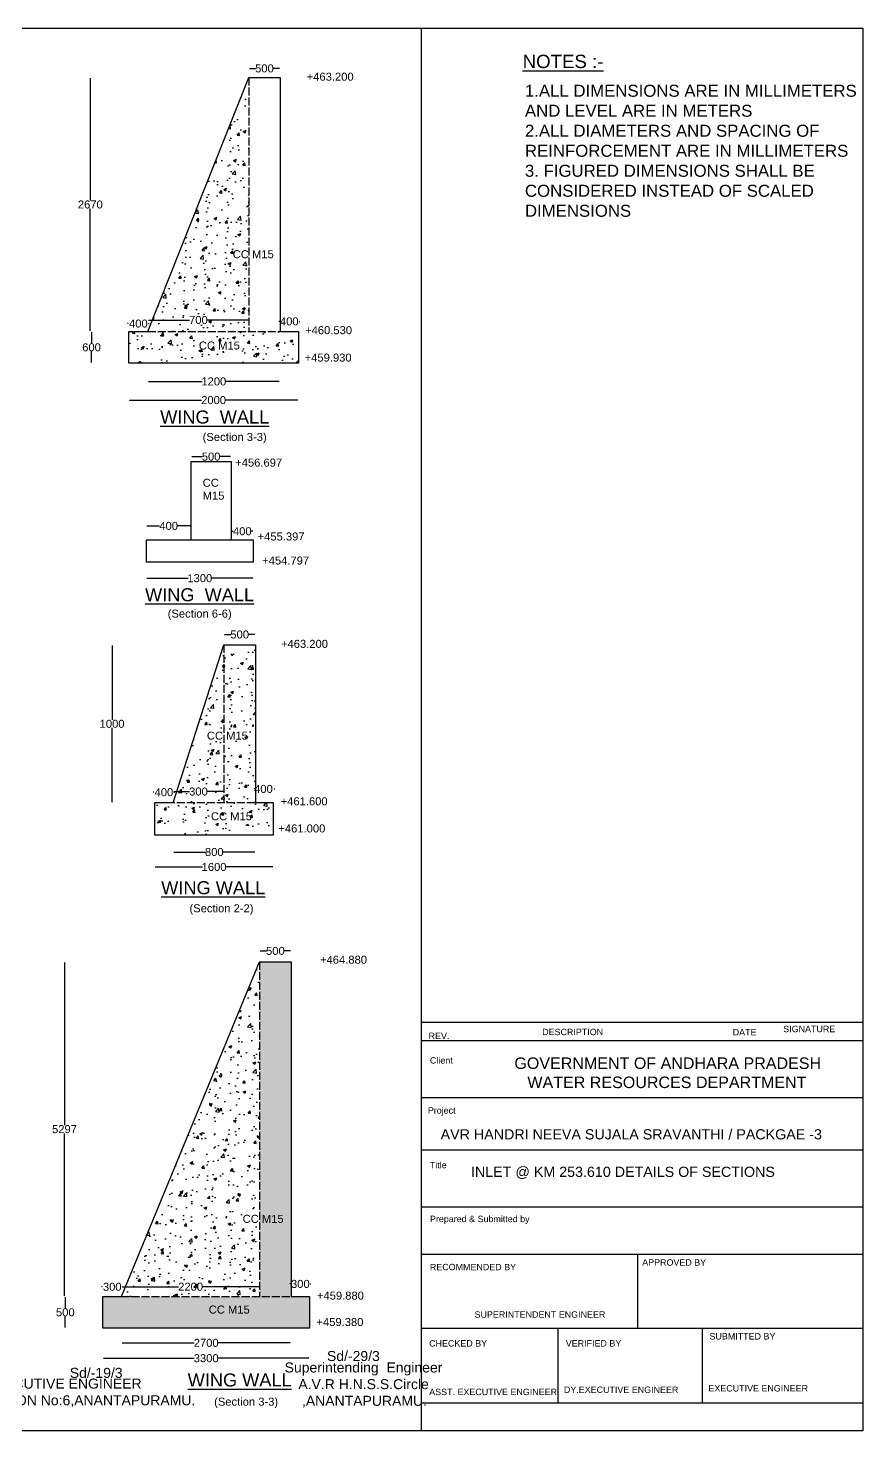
# Model space of a CAD drawing. Header units: inches. Extents: x 4607 to 7263, y 34 to 2138.
# Drawn here: x 6012 to 7263, y 34 to 2138 of the extents above; entities that cross this region are included whole.
import ezdxf

# ---------------------------------------------------------------- set-up
doc = ezdxf.new("R2010")
doc.units = ezdxf.units.IN
doc.header["$MEASUREMENT"] = 0
doc.linetypes.add('ACAD_ISO02W100', pattern=[15, 12, -3])
doc.layers.add('DIMENSIONS', color=7, linetype='Continuous')
doc.layers.add('TEXT', color=1, linetype='Continuous')
doc.styles.get("Standard").update_dxf_attribs({"font": 'arial.ttf', "height": 12})
doc.dimstyles.get("Standard").update_dxf_attribs({"dimtxt": 12, "dimasz": 1, "dimexe": 0.18, "dimexo": 0.0625, "dimgap": 0.09, "dimtad": 0, "dimtih": 1, "dimtoh": 1, "dimdec": 4, "dimzin": 0, "dimdsep": 46, "dimtxsty": 'Standard', "dimcen": 0.09, "dimse1": 1, "dimse2": 1, "dimadec": 0, "dimazin": 0, "dimtfac": 1, "dimtdec": 4, "dimtofl": 0, "dimtmove": 0, "dimatfit": 3, "dimfxl": 1, "dimtolj": 1, "dimtzin": 0, "dimarcsym": 0})
pattern_1 = [(50, (0, 0), (43.03561, -3.76513), [4.5, -49.5]), (355, (0, 0), (-8.32508, 45.13153), [3.6, -39.6]), (100.4514, (3.586, -0.314), (34.71056, 41.36637), [3.8244, -42.06853]), (46.1842, (0, 12), (64.03446, -9.93114), [6.75, -74.25]), (96.6356, (5.336, 11.17), (56.07976, 58.4471), [5.7366, -63.1028]), (351.1842, (0, 12), (56.0797, 58.4471), [5.4, -59.4]), (21, (6, 9), (35.81442, -24.15713), [4.5, -49.5]), (326, (6, 9), (14.59892, 43.509), [3.6, -39.6]), (71.4514, (8.985, 6.987), (50.41336, 19.35183), [3.8244, -42.06853]), (37.5, (0, 0), (0.72959, 19.97363), [0, -39.12, 0, -40.2, 0, -39.75]), (7.5, (0, 0), (15.78417, 23.6647), [0, -22.92, 0, -38.22, 0, -15.15]), (327.5, (-13.38, 0), (32.029346, -1.353292), [0, -15, 0, -46.8, 0, -62.1]), (317.5, (-19.38, 0), (34.99117, 6.0063), [0, -19.5, 0, -31.08, 0, -44.1])]

# ---------------------------------------------------------------- blocks, each defined once
blk = doc.blocks.new('*D14')
at = {"layer": 'Defpoints', "color": 0, "transparency": 16777216}
for p in [(6342.6, 2064.1), (6389.3, 2077.7), (6389.3, 2064.1)]:
    blk.add_point(p, dxfattribs=at)
at = {"layer": 'DIMENSIONS', "color": 0, "lineweight": -2, "transparency": 16777216}
for p, q in [((6343.6, 2077.7), (6352.6, 2077.7)), ((6388.3, 2077.7), (6379.3, 2077.7))]:
    blk.add_line(p, q, dxfattribs=at)
at = {"layer": 'DIMENSIONS', "color": 0, "transparency": 16777216}
for points in [[(6343.6, 2077.9), (6343.6, 2077.6), (6342.6, 2077.7)], [(6388.3, 2077.9), (6388.3, 2077.6), (6389.3, 2077.7)]]:
    blk.add_solid(points, dxfattribs=at)
at = {"layer": 'DIMENSIONS', "color": 0, "transparency": 16777216, "insert": (6365.9, 2077.7), "char_height": 12, "attachment_point": 5}
blk.add_mtext('\\A1;500', dxfattribs=at)
blk = doc.blocks.new('*D15')
at = {"layer": 'Defpoints', "color": 0, "transparency": 16777216}
for p in [(6191.2, 1695), (6162.7, 1683), (6191.2, 1683)]:
    blk.add_point(p, dxfattribs=at)
at = {"layer": 'DIMENSIONS', "color": 0, "lineweight": -2, "transparency": 16777216}
for p, q in [((6161.7, 1695), (6160.7, 1695)), ((6192.2, 1695), (6193.2, 1695))]:
    blk.add_line(p, q, dxfattribs=at)
at = {"layer": 'DIMENSIONS', "color": 0, "transparency": 16777216}
for points in [[(6161.7, 1695.1), (6161.7, 1694.8), (6162.7, 1695)], [(6192.2, 1695.1), (6192.2, 1694.8), (6191.2, 1695)]]:
    blk.add_solid(points, dxfattribs=at)
at = {"layer": 'DIMENSIONS', "color": 0, "transparency": 16777216, "insert": (6176.9, 1695), "char_height": 12, "attachment_point": 5}
blk.add_mtext('\\A1;400', dxfattribs=at)
blk = doc.blocks.new('*D16')
at = {"layer": 'Defpoints', "color": 0, "transparency": 16777216}
for p in [(6342.6, 1700.4), (6191.2, 1683), (6342.6, 1683)]:
    blk.add_point(p, dxfattribs=at)
at = {"layer": 'DIMENSIONS', "color": 0, "lineweight": -2, "transparency": 16777216}
for p, q in [((6192.2, 1700.4), (6253.6, 1700.4)), ((6341.6, 1700.4), (6280.1, 1700.4))]:
    blk.add_line(p, q, dxfattribs=at)
at = {"layer": 'DIMENSIONS', "color": 0, "transparency": 16777216}
for points in [[(6192.2, 1700.6), (6192.2, 1700.2), (6191.2, 1700.4)], [(6341.6, 1700.6), (6341.6, 1700.2), (6342.6, 1700.4)]]:
    blk.add_solid(points, dxfattribs=at)
at = {"layer": 'DIMENSIONS', "color": 0, "transparency": 16777216, "insert": (6266.9, 1700.4), "char_height": 12, "attachment_point": 5}
blk.add_mtext('\\A1;700', dxfattribs=at)
blk = doc.blocks.new('*D17')
at = {"layer": 'Defpoints', "color": 0, "transparency": 16777216}
for p in [(6416.8, 1698.3), (6389.3, 1683), (6416.8, 1683)]:
    blk.add_point(p, dxfattribs=at)
at = {"layer": 'DIMENSIONS', "color": 0, "lineweight": -2, "transparency": 16777216}
for p, q in [((6388.3, 1698.3), (6387.3, 1698.3)), ((6417.8, 1698.3), (6418.8, 1698.3))]:
    blk.add_line(p, q, dxfattribs=at)
at = {"layer": 'DIMENSIONS', "color": 0, "transparency": 16777216}
for points in [[(6388.3, 1698.5), (6388.3, 1698.1), (6389.3, 1698.3)], [(6417.8, 1698.5), (6417.8, 1698.1), (6416.8, 1698.3)]]:
    blk.add_solid(points, dxfattribs=at)
at = {"layer": 'DIMENSIONS', "color": 0, "transparency": 16777216, "insert": (6403.1, 1698.3), "char_height": 12, "attachment_point": 5}
blk.add_mtext('\\A1;400', dxfattribs=at)
blk = doc.blocks.new('*D18')
at = {"layer": 'Defpoints', "color": 0, "transparency": 16777216}
for p in [(6191.2, 1683), (6388.8, 1683), (6388.8, 1608.2)]:
    blk.add_point(p, dxfattribs=at)
at = {"layer": 'DIMENSIONS', "color": 0, "lineweight": -2, "transparency": 16777216}
for p, q in [((6192.2, 1608.2), (6272.6, 1608.2)), ((6387.8, 1608.2), (6307.4, 1608.2))]:
    blk.add_line(p, q, dxfattribs=at)
at = {"layer": 'DIMENSIONS', "color": 0, "transparency": 16777216}
for points in [[(6192.2, 1608.4), (6192.2, 1608.1), (6191.2, 1608.2)], [(6387.8, 1608.4), (6387.8, 1608.1), (6388.8, 1608.2)]]:
    blk.add_solid(points, dxfattribs=at)
at = {"layer": 'DIMENSIONS', "color": 0, "transparency": 16777216, "insert": (6290, 1608.2), "char_height": 12, "attachment_point": 5}
blk.add_mtext('\\A1;1200', dxfattribs=at)
blk = doc.blocks.new('*D19')
at = {"layer": 'Defpoints', "color": 0, "transparency": 16777216}
for p in [(6162.7, 1635.8), (6416.8, 1635.8), (6416.8, 1580.2)]:
    blk.add_point(p, dxfattribs=at)
at = {"layer": 'DIMENSIONS', "color": 0, "lineweight": -2, "transparency": 16777216}
for p, q in [((6163.7, 1580.2), (6271.7, 1580.2)), ((6415.8, 1580.2), (6307.8, 1580.2))]:
    blk.add_line(p, q, dxfattribs=at)
at = {"layer": 'DIMENSIONS', "color": 0, "transparency": 16777216}
for points in [[(6163.7, 1580.4), (6163.7, 1580.1), (6162.7, 1580.2)], [(6415.8, 1580.4), (6415.8, 1580.1), (6416.8, 1580.2)]]:
    blk.add_solid(points, dxfattribs=at)
at = {"layer": 'DIMENSIONS', "color": 0, "transparency": 16777216, "insert": (6289.7, 1580.2), "char_height": 12, "attachment_point": 5}
blk.add_mtext('\\A1;2000', dxfattribs=at)
blk = doc.blocks.new('*D28')
at = {"layer": 'Defpoints', "color": 0, "transparency": 16777216}
for p in [(6342.6, 2064.1), (6104.9, 1683), (6191.2, 1683)]:
    blk.add_point(p, dxfattribs=at)
at = {"layer": 'DIMENSIONS', "color": 0, "lineweight": -2, "transparency": 16777216}
for p, q in [((6104.9, 2063.1), (6104.9, 1879.8)), ((6104.9, 1684), (6104.9, 1867.4))]:
    blk.add_line(p, q, dxfattribs=at)
at = {"layer": 'DIMENSIONS', "color": 0, "transparency": 16777216}
for points in [[(6104.7, 2063.1), (6105.1, 2063.1), (6104.9, 2064.1)], [(6104.7, 1684), (6105.1, 1684), (6104.9, 1683)]]:
    blk.add_solid(points, dxfattribs=at)
at = {"layer": 'DIMENSIONS', "color": 0, "transparency": 16777216, "insert": (6104.9, 1873.6), "char_height": 12, "attachment_point": 5}
blk.add_mtext('\\A1;2670', dxfattribs=at)
blk = doc.blocks.new('*D29')
at = {"layer": 'Defpoints', "color": 0, "transparency": 16777216}
for p in [(6162.7, 1683), (6106.7, 1635.8), (6162.7, 1635.8)]:
    blk.add_point(p, dxfattribs=at)
at = {"layer": 'DIMENSIONS', "color": 0, "lineweight": -2, "transparency": 16777216}
for p, q in [((6106.7, 1682), (6106.7, 1665.6)), ((6106.7, 1636.8), (6106.7, 1653.1))]:
    blk.add_line(p, q, dxfattribs=at)
at = {"layer": 'DIMENSIONS', "color": 0, "transparency": 16777216}
for points in [[(6106.5, 1682), (6106.8, 1682), (6106.7, 1683)], [(6106.5, 1636.8), (6106.8, 1636.8), (6106.7, 1635.8)]]:
    blk.add_solid(points, dxfattribs=at)
at = {"layer": 'DIMENSIONS', "color": 0, "transparency": 16777216, "insert": (6106.7, 1659.4), "char_height": 12, "attachment_point": 5}
blk.add_mtext('\\A1;600', dxfattribs=at)
blk = doc.blocks.new('*D30')
at = {"layer": 'Defpoints', "color": 0, "transparency": 16777216}
for p in [(6315.9, 1495.5), (6256, 1488.3), (6315.9, 1488.3)]:
    blk.add_point(p, dxfattribs=at)
at = {"layer": 'DIMENSIONS', "color": 0, "lineweight": -2, "transparency": 16777216}
for p, q in [((6257, 1495.5), (6272.6, 1495.5)), ((6314.9, 1495.5), (6299.3, 1495.5))]:
    blk.add_line(p, q, dxfattribs=at)
at = {"layer": 'DIMENSIONS', "color": 0, "transparency": 16777216}
for points in [[(6257, 1495.6), (6257, 1495.3), (6256, 1495.5)], [(6314.9, 1495.6), (6314.9, 1495.3), (6315.9, 1495.5)]]:
    blk.add_solid(points, dxfattribs=at)
at = {"layer": 'DIMENSIONS', "color": 0, "transparency": 16777216, "insert": (6286, 1495.5), "char_height": 12, "attachment_point": 5}
blk.add_mtext('\\A1;500', dxfattribs=at)
blk = doc.blocks.new('*D31')
at = {"layer": 'Defpoints', "color": 0, "transparency": 16777216}
for p in [(6256, 1391.5), (6188.5, 1370.4), (6256, 1370.4)]:
    blk.add_point(p, dxfattribs=at)
at = {"layer": 'DIMENSIONS', "color": 0, "lineweight": -2, "transparency": 16777216}
for p, q in [((6189.5, 1391.5), (6208.7, 1391.5)), ((6255, 1391.5), (6235.8, 1391.5))]:
    blk.add_line(p, q, dxfattribs=at)
at = {"layer": 'DIMENSIONS', "color": 0, "transparency": 16777216}
for points in [[(6189.5, 1391.7), (6189.5, 1391.3), (6188.5, 1391.5)], [(6255, 1391.7), (6255, 1391.3), (6256, 1391.5)]]:
    blk.add_solid(points, dxfattribs=at)
at = {"layer": 'DIMENSIONS', "color": 0, "transparency": 16777216, "insert": (6222.3, 1391.5), "char_height": 12, "attachment_point": 5}
blk.add_mtext('\\A1;400', dxfattribs=at)
blk = doc.blocks.new('*D32')
at = {"layer": 'Defpoints', "color": 0, "transparency": 16777216}
for p in [(6315.9, 1370.4), (6349.5, 1383.5), (6349.5, 1370.4)]:
    blk.add_point(p, dxfattribs=at)
at = {"layer": 'DIMENSIONS', "color": 0, "lineweight": -2, "transparency": 16777216}
for p, q in [((6316.9, 1383.5), (6319.1, 1383.5)), ((6348.5, 1383.5), (6346.2, 1383.5))]:
    blk.add_line(p, q, dxfattribs=at)
at = {"layer": 'DIMENSIONS', "color": 0, "transparency": 16777216}
for points in [[(6316.9, 1383.6), (6316.9, 1383.3), (6315.9, 1383.5)], [(6348.5, 1383.6), (6348.5, 1383.3), (6349.5, 1383.5)]]:
    blk.add_solid(points, dxfattribs=at)
at = {"layer": 'DIMENSIONS', "color": 0, "transparency": 16777216, "insert": (6332.7, 1383.5), "char_height": 12, "attachment_point": 5}
blk.add_mtext('\\A1;400', dxfattribs=at)
blk = doc.blocks.new('*D33')
at = {"layer": 'Defpoints', "color": 0, "transparency": 16777216}
for p in [(6188.5, 1337.5), (6349.5, 1337.5), (6349.5, 1313.1)]:
    blk.add_point(p, dxfattribs=at)
at = {"layer": 'DIMENSIONS', "color": 0, "lineweight": -2, "transparency": 16777216}
for p, q in [((6189.5, 1313.1), (6251.6, 1313.1)), ((6348.5, 1313.1), (6286.4, 1313.1))]:
    blk.add_line(p, q, dxfattribs=at)
at = {"layer": 'DIMENSIONS', "color": 0, "transparency": 16777216}
for points in [[(6189.5, 1313.3), (6189.5, 1313), (6188.5, 1313.1)], [(6348.5, 1313.3), (6348.5, 1313), (6349.5, 1313.1)]]:
    blk.add_solid(points, dxfattribs=at)
at = {"layer": 'DIMENSIONS', "color": 0, "transparency": 16777216, "insert": (6269, 1313.1), "char_height": 12, "attachment_point": 5}
blk.add_mtext('\\A1;1300', dxfattribs=at)
blk = doc.blocks.new('*D46')
at = {"layer": 'Defpoints', "color": 0, "transparency": 16777216}
for p in [(6352.4, 1228.7), (6305.1, 1213.3), (6352.4, 1213.3)]:
    blk.add_point(p, dxfattribs=at)
at = {"layer": 'DIMENSIONS', "color": 0, "lineweight": -2, "transparency": 16777216}
for p, q in [((6306.1, 1228.7), (6315.4, 1228.7)), ((6351.4, 1228.7), (6342.1, 1228.7))]:
    blk.add_line(p, q, dxfattribs=at)
at = {"layer": 'DIMENSIONS', "color": 0, "transparency": 16777216}
for points in [[(6306.1, 1228.9), (6306.1, 1228.5), (6305.1, 1228.7)], [(6351.4, 1228.9), (6351.4, 1228.5), (6352.4, 1228.7)]]:
    blk.add_solid(points, dxfattribs=at)
at = {"layer": 'DIMENSIONS', "color": 0, "transparency": 16777216, "insert": (6328.8, 1228.7), "char_height": 12, "attachment_point": 5}
blk.add_mtext('\\A1;500', dxfattribs=at)
blk = doc.blocks.new('*D47')
at = {"layer": 'Defpoints', "color": 0, "transparency": 16777216}
for p in [(6305.1, 1213.3), (6137.5, 976), (6229, 976)]:
    blk.add_point(p, dxfattribs=at)
at = {"layer": 'DIMENSIONS', "color": 0, "lineweight": -2, "transparency": 16777216}
for p, q in [((6137.5, 1212.3), (6137.5, 1100.9)), ((6137.5, 977), (6137.5, 1088.5))]:
    blk.add_line(p, q, dxfattribs=at)
at = {"layer": 'DIMENSIONS', "color": 0, "transparency": 16777216}
for points in [[(6137.3, 1212.3), (6137.7, 1212.3), (6137.5, 1213.3)], [(6137.3, 977), (6137.7, 977), (6137.5, 976)]]:
    blk.add_solid(points, dxfattribs=at)
at = {"layer": 'DIMENSIONS', "color": 0, "transparency": 16777216, "insert": (6137.5, 1094.7), "char_height": 12, "attachment_point": 5}
blk.add_mtext('\\A1;1000', dxfattribs=at)
blk = doc.blocks.new('*D48')
at = {"layer": 'Defpoints', "color": 0, "transparency": 16777216}
for p in [(6229, 992.1), (6201.3, 976), (6229, 976)]:
    blk.add_point(p, dxfattribs=at)
at = {"layer": 'DIMENSIONS', "color": 0, "lineweight": -2, "transparency": 16777216}
for p, q in [((6200.3, 992.1), (6199.3, 992.1)), ((6230, 992.1), (6231, 992.1))]:
    blk.add_line(p, q, dxfattribs=at)
at = {"layer": 'DIMENSIONS', "color": 0, "transparency": 16777216}
for points in [[(6200.3, 992.2), (6200.3, 991.9), (6201.3, 992.1)], [(6230, 992.2), (6230, 991.9), (6229, 992.1)]]:
    blk.add_solid(points, dxfattribs=at)
at = {"layer": 'DIMENSIONS', "color": 0, "transparency": 16777216, "insert": (6215.2, 992.1), "char_height": 12, "attachment_point": 5}
blk.add_mtext('\\A1;400', dxfattribs=at)
blk = doc.blocks.new('*D49')
at = {"layer": 'Defpoints', "color": 0, "transparency": 16777216}
for p in [(6305.1, 993.1), (6229, 976.1), (6305.1, 976.1)]:
    blk.add_point(p, dxfattribs=at)
at = {"layer": 'DIMENSIONS', "color": 0, "lineweight": -2, "transparency": 16777216}
for p, q in [((6230, 993.1), (6253.7, 993.1)), ((6304.1, 993.1), (6280.4, 993.1))]:
    blk.add_line(p, q, dxfattribs=at)
at = {"layer": 'DIMENSIONS', "color": 0, "transparency": 16777216}
for points in [[(6230, 993.3), (6230, 993), (6229, 993.1)], [(6304.1, 993.3), (6304.1, 993), (6305.1, 993.1)]]:
    blk.add_solid(points, dxfattribs=at)
at = {"layer": 'DIMENSIONS', "color": 0, "transparency": 16777216, "insert": (6267, 993.1), "char_height": 12, "attachment_point": 5}
blk.add_mtext('\\A1;300', dxfattribs=at)
blk = doc.blocks.new('*D50')
at = {"layer": 'Defpoints', "color": 0, "transparency": 16777216}
for p in [(6379.5, 997), (6352.4, 976), (6379.5, 976)]:
    blk.add_point(p, dxfattribs=at)
at = {"layer": 'DIMENSIONS', "color": 0, "lineweight": -2, "transparency": 16777216}
for p, q in [((6351.4, 997), (6350.4, 997)), ((6380.5, 997), (6381.5, 997))]:
    blk.add_line(p, q, dxfattribs=at)
at = {"layer": 'DIMENSIONS', "color": 0, "transparency": 16777216}
for points in [[(6351.4, 997.2), (6351.4, 996.9), (6352.4, 997)], [(6380.5, 997.2), (6380.5, 996.9), (6379.5, 997)]]:
    blk.add_solid(points, dxfattribs=at)
at = {"layer": 'DIMENSIONS', "color": 0, "transparency": 16777216, "insert": (6364.4, 997), "char_height": 12, "attachment_point": 5}
blk.add_mtext('\\A1;400', dxfattribs=at)
blk = doc.blocks.new('*D51')
at = {"layer": 'Defpoints', "color": 0, "transparency": 16777216}
for p in [(6229, 976.1), (6352.4, 976), (6352.4, 902.4)]:
    blk.add_point(p, dxfattribs=at)
at = {"layer": 'DIMENSIONS', "color": 0, "lineweight": -2, "transparency": 16777216}
for p, q in [((6230, 902.4), (6277.4, 902.4)), ((6351.4, 902.4), (6304, 902.4))]:
    blk.add_line(p, q, dxfattribs=at)
at = {"layer": 'DIMENSIONS', "color": 0, "transparency": 16777216}
for points in [[(6230, 902.6), (6230, 902.2), (6229, 902.4)], [(6351.4, 902.6), (6351.4, 902.2), (6352.4, 902.4)]]:
    blk.add_solid(points, dxfattribs=at)
at = {"layer": 'DIMENSIONS', "color": 0, "transparency": 16777216, "insert": (6290.7, 902.4), "char_height": 12, "attachment_point": 5}
blk.add_mtext('\\A1;800', dxfattribs=at)
blk = doc.blocks.new('*D52')
at = {"layer": 'Defpoints', "color": 0, "transparency": 16777216}
for p in [(6201.3, 928.5), (6379.5, 928.5), (6379.5, 880)]:
    blk.add_point(p, dxfattribs=at)
at = {"layer": 'DIMENSIONS', "color": 0, "lineweight": -2, "transparency": 16777216}
for p, q in [((6202.3, 880), (6273, 880)), ((6378.5, 880), (6307.9, 880))]:
    blk.add_line(p, q, dxfattribs=at)
at = {"layer": 'DIMENSIONS', "color": 0, "transparency": 16777216}
for points in [[(6202.3, 880.2), (6202.3, 879.9), (6201.3, 880)], [(6378.5, 880.2), (6378.5, 879.9), (6379.5, 880)]]:
    blk.add_solid(points, dxfattribs=at)
at = {"layer": 'DIMENSIONS', "color": 0, "transparency": 16777216, "insert": (6290.4, 880), "char_height": 12, "attachment_point": 5}
blk.add_mtext('\\A1;1600', dxfattribs=at)
blk = doc.blocks.new('*D62')
at = {"layer": 'Defpoints', "color": 0, "transparency": 16777216}
for p in [(6358.6, 737.7), (6406, 754.1), (6406, 737.7)]:
    blk.add_point(p, dxfattribs=at)
at = {"layer": 'DIMENSIONS', "color": 0, "lineweight": -2, "transparency": 16777216}
for p, q in [((6359.6, 754.1), (6369, 754.1)), ((6405, 754.1), (6395.6, 754.1))]:
    blk.add_line(p, q, dxfattribs=at)
at = {"layer": 'DIMENSIONS', "color": 0, "transparency": 16777216}
for points in [[(6359.6, 754.3), (6359.6, 753.9), (6358.6, 754.1)], [(6405, 754.3), (6405, 753.9), (6406, 754.1)]]:
    blk.add_solid(points, dxfattribs=at)
at = {"layer": 'DIMENSIONS', "color": 0, "transparency": 16777216, "insert": (6382.3, 754.1), "char_height": 12, "attachment_point": 5}
blk.add_mtext('\\A1;500', dxfattribs=at)
blk = doc.blocks.new('*D63')
at = {"layer": 'Defpoints', "color": 0, "transparency": 16777216}
for p in [(6358.6, 737.7), (6066.2, 235.8), (6151.8, 235.8)]:
    blk.add_point(p, dxfattribs=at)
at = {"layer": 'DIMENSIONS', "color": 0, "lineweight": -2, "transparency": 16777216}
for p, q in [((6066.2, 736.7), (6066.2, 492.9)), ((6066.2, 236.8), (6066.2, 480.5))]:
    blk.add_line(p, q, dxfattribs=at)
at = {"layer": 'DIMENSIONS', "color": 0, "transparency": 16777216}
for points in [[(6066.1, 736.7), (6066.4, 736.7), (6066.2, 737.7)], [(6066.1, 236.8), (6066.4, 236.8), (6066.2, 235.8)]]:
    blk.add_solid(points, dxfattribs=at)
at = {"layer": 'DIMENSIONS', "color": 0, "transparency": 16777216, "insert": (6066.2, 486.7), "char_height": 12, "attachment_point": 5}
blk.add_mtext('\\A1;5297', dxfattribs=at)
blk = doc.blocks.new('*D64')
at = {"layer": 'Defpoints', "color": 0, "transparency": 16777216}
for p in [(6123.8, 235.8), (6151.7, 250.3), (6151.7, 235.8)]:
    blk.add_point(p, dxfattribs=at)
at = {"layer": 'DIMENSIONS', "color": 0, "lineweight": -2, "transparency": 16777216}
for p, q in [((6122.8, 250.3), (6121.8, 250.3)), ((6152.7, 250.3), (6153.7, 250.3))]:
    blk.add_line(p, q, dxfattribs=at)
at = {"layer": 'DIMENSIONS', "color": 0, "transparency": 16777216}
for points in [[(6122.8, 250.5), (6122.8, 250.2), (6123.8, 250.3)], [(6152.7, 250.5), (6152.7, 250.2), (6151.7, 250.3)]]:
    blk.add_solid(points, dxfattribs=at)
at = {"layer": 'DIMENSIONS', "color": 0, "transparency": 16777216, "insert": (6137.7, 250.3), "char_height": 12, "attachment_point": 5}
blk.add_mtext('\\A1;300', dxfattribs=at)
blk = doc.blocks.new('*D65')
at = {"layer": 'Defpoints', "color": 0, "transparency": 16777216}
for p in [(6123.8, 235.8), (6067.4, 188.2), (6123.8, 188.2)]:
    blk.add_point(p, dxfattribs=at)
at = {"layer": 'DIMENSIONS', "color": 0, "lineweight": -2, "transparency": 16777216}
for p, q in [((6067.4, 234.8), (6067.4, 218.2)), ((6067.4, 189.2), (6067.4, 205.7))]:
    blk.add_line(p, q, dxfattribs=at)
at = {"layer": 'DIMENSIONS', "color": 0, "transparency": 16777216}
for points in [[(6067.2, 234.8), (6067.6, 234.8), (6067.4, 235.8)], [(6067.2, 189.2), (6067.6, 189.2), (6067.4, 188.2)]]:
    blk.add_solid(points, dxfattribs=at)
at = {"layer": 'DIMENSIONS', "color": 0, "transparency": 16777216, "insert": (6067.4, 212), "char_height": 12, "attachment_point": 5}
blk.add_mtext('\\A1;500', dxfattribs=at)
blk = doc.blocks.new('*D66')
at = {"layer": 'Defpoints', "color": 0, "transparency": 16777216}
for p in [(6151.7, 235.8), (6358.6, 250.4), (6358.6, 235.8)]:
    blk.add_point(p, dxfattribs=at)
at = {"layer": 'DIMENSIONS', "color": 0, "lineweight": -2, "transparency": 16777216}
for p, q in [((6152.7, 250.4), (6237.1, 250.4)), ((6357.6, 250.4), (6273.2, 250.4))]:
    blk.add_line(p, q, dxfattribs=at)
at = {"layer": 'DIMENSIONS', "color": 0, "transparency": 16777216}
for points in [[(6152.7, 250.6), (6152.7, 250.3), (6151.7, 250.4)], [(6357.6, 250.6), (6357.6, 250.3), (6358.6, 250.4)]]:
    blk.add_solid(points, dxfattribs=at)
at = {"layer": 'DIMENSIONS', "color": 0, "transparency": 16777216, "insert": (6255.2, 250.4), "char_height": 12, "attachment_point": 5}
blk.add_mtext('\\A1;2200', dxfattribs=at)
blk = doc.blocks.new('*D67')
at = {"layer": 'Defpoints', "color": 0, "transparency": 16777216}
for p in [(6433.4, 254.6), (6406, 235.8), (6433.4, 235.8)]:
    blk.add_point(p, dxfattribs=at)
at = {"layer": 'DIMENSIONS', "color": 0, "lineweight": -2, "transparency": 16777216}
for p, q in [((6405, 254.6), (6404, 254.6)), ((6434.4, 254.6), (6435.4, 254.6))]:
    blk.add_line(p, q, dxfattribs=at)
at = {"layer": 'DIMENSIONS', "color": 0, "transparency": 16777216}
for points in [[(6405, 254.7), (6405, 254.4), (6406, 254.6)], [(6434.4, 254.7), (6434.4, 254.4), (6433.4, 254.6)]]:
    blk.add_solid(points, dxfattribs=at)
at = {"layer": 'DIMENSIONS', "color": 0, "transparency": 16777216, "insert": (6419.7, 254.6), "char_height": 12, "attachment_point": 5}
blk.add_mtext('\\A1;300', dxfattribs=at)
blk = doc.blocks.new('*D68')
at = {"layer": 'Defpoints', "color": 0, "transparency": 16777216}
for p in [(6151.8, 235.8), (6405.5, 235.8), (6405.5, 166.2)]:
    blk.add_point(p, dxfattribs=at)
at = {"layer": 'DIMENSIONS', "color": 0, "lineweight": -2, "transparency": 16777216}
for p, q in [((6152.8, 166.2), (6260.5, 166.2)), ((6404.5, 166.2), (6296.7, 166.2))]:
    blk.add_line(p, q, dxfattribs=at)
at = {"layer": 'DIMENSIONS', "color": 0, "transparency": 16777216}
for points in [[(6152.8, 166.4), (6152.8, 166), (6151.8, 166.2)], [(6404.5, 166.4), (6404.5, 166), (6405.5, 166.2)]]:
    blk.add_solid(points, dxfattribs=at)
at = {"layer": 'DIMENSIONS', "color": 0, "transparency": 16777216, "insert": (6278.6, 166.2), "char_height": 12, "attachment_point": 5}
blk.add_mtext('\\A1;2700', dxfattribs=at)
blk = doc.blocks.new('*D69')
at = {"layer": 'Defpoints', "color": 0, "transparency": 16777216}
for p in [(6123.8, 188.2), (6433.4, 188.2), (6433.4, 143.2)]:
    blk.add_point(p, dxfattribs=at)
at = {"layer": 'DIMENSIONS', "color": 0, "lineweight": -2, "transparency": 16777216}
for p, q in [((6124.8, 143.2), (6260.6, 143.2)), ((6432.4, 143.2), (6296.5, 143.2))]:
    blk.add_line(p, q, dxfattribs=at)
at = {"layer": 'DIMENSIONS', "color": 0, "transparency": 16777216}
for points in [[(6124.8, 143.3), (6124.8, 143), (6123.8, 143.2)], [(6432.4, 143.3), (6432.4, 143), (6433.4, 143.2)]]:
    blk.add_solid(points, dxfattribs=at)
at = {"layer": 'DIMENSIONS', "color": 0, "transparency": 16777216, "insert": (6278.6, 143.2), "char_height": 12, "attachment_point": 5}
blk.add_mtext('\\A1;3300', dxfattribs=at)

msp = doc.modelspace()

# ---------------------------------------------------------------- hatches: boundary and pattern name
at = {"layer": 'DIMENSIONS'}
h = msp.add_hatch(dxfattribs=at)
h.set_pattern_fill('AR-CONC', color=256, scale=6, style=0)
h.set_pattern_definition(pattern_1)
h.paths.add_polyline_path([(6191.16513, 1682.96107), (6342.56587, 1682.96107), (6342.56587, 2064.12404)])
h.paths.add_polyline_path([(6416.80543, 1635.76634), (6416.80543, 1682.96107), (6388.81407, 1682.96107), (6191.16513, 1682.96107), (6162.68099, 1682.96107), (6162.68099, 1635.76634)])
h.paths.add_polyline_path([(6250.6786, 1709.51116), (6283.0524, 1709.51116), (6283.0524, 1691.25741), (6250.6786, 1691.25741)], flags=24)
h.paths.add_polyline_path([(6315.28095, 1789.74204), (6382.96717, 1789.74204), (6382.96717, 1808.35595), (6315.28095, 1808.35595)], flags=9)
h.paths.add_polyline_path([(6264.51446, 1652.81506), (6332.20068, 1652.81506), (6332.20068, 1671.42898), (6264.51446, 1671.42898)], flags=24)
h = msp.add_hatch(dxfattribs=at)
h.set_pattern_fill('AR-CONC', color=256, scale=6, style=0)
h.set_pattern_definition(pattern_1)
h.paths.add_polyline_path([(5859.32313, 980.24572), (5830.5237, 980.24572), (5755.62729, 980.24572), (5726.70553, 980.24572), (5726.70553, 932.65335), (5859.32313, 932.65335)])
h.paths.add_polyline_path([(5831.26309, 1114.82742), (5784.12421, 1114.82742), (5784.12421, 980.24572), (5830.5237, 980.24572)])
h.paths.add_polyline_path([(6352.43583, 1213.34519), (6305.07003, 1213.34519), (6305.07003, 975.99941), (6351.64603, 975.99941), (6352.43583, 975.99941)])
h.paths.add_polyline_path([(6305.07003, 1213.34519), (6228.99521, 975.99941), (6305.07003, 975.99941)])
h.paths.add_polyline_path([(6379.51566, 975.99941), (6351.64603, 975.99941), (6228.99521, 975.99941), (6201.34144, 975.99941), (6201.34144, 928.45898), (6379.51566, 928.45898)])
h.paths.add_polyline_path([(5758.38348, 952.10659), (5826.0697, 952.10659), (5826.0697, 970.7205), (5758.38348, 970.7205)], flags=24)
h.paths.add_polyline_path([(5769.32111, 1044.06499), (5837.00734, 1044.06499), (5837.00734, 1062.67891), (5769.32111, 1062.67891)], flags=9)
h.paths.add_polyline_path([(6347.88107, 1006.14602), (6380.83605, 1006.14602), (6380.83605, 987.89227), (6347.88107, 987.89227)], flags=9)
h.paths.add_polyline_path([(6276.48825, 1067.71392), (6344.17447, 1067.71392), (6344.17447, 1086.32783), (6276.48825, 1086.32783)], flags=9)
h.paths.add_polyline_path([(6250.8007, 1002.25033), (6283.26455, 1002.25033), (6283.26455, 983.98839), (6250.8007, 983.98839)], flags=24)
h.paths.add_polyline_path([(6282.60933, 946.7282), (6350.29555, 946.7282), (6350.29555, 965.34211), (6282.60933, 965.34211)], flags=24)
h = msp.add_hatch(dxfattribs=at)
h.set_pattern_fill('AR-CONC', color=256, scale=6, style=0)
h.set_pattern_definition(pattern_1)
h.paths.add_polyline_path([(6405.95091, 737.65455), (6358.61794, 737.65455), (6358.61794, 235.76448), (6405.95091, 235.76448)])
h.paths.add_polyline_path([(6433.35244, 235.76448), (6405.46879, 235.76448), (6151.75568, 235.76448), (6123.77463, 235.76448), (6123.77463, 188.15233), (6433.35244, 188.15233)])
h.paths.add_polyline_path([(5887.11875, 389.58186), (5548.61539, 389.58186), (5548.61539, 332.96533), (5887.11875, 332.96533)])
h.paths.add_polyline_path([(6330.10121, 342.92951), (6397.78743, 342.92951), (6397.78743, 361.54342), (6330.10121, 361.54342)], flags=9)
h.paths.add_polyline_path([(6279.25894, 206.88147), (6346.94517, 206.88147), (6346.94517, 225.49539), (6279.25894, 225.49539)], flags=24)
h.paths.add_polyline_path([(5659.25351, 359.28994), (5726.93973, 359.28994), (5726.93973, 377.90386), (5659.25351, 377.90386)], flags=24)
h = msp.add_hatch(dxfattribs=at)
h.set_pattern_fill('AR-CONC', color=256, scale=6, style=0)
h.set_pattern_definition(pattern_1)
h.paths.add_polyline_path([(6358.61794, 737.65455), (6151.75568, 235.76448), (6358.61794, 235.76448)])
h.paths.add_polyline_path([(5577.2946, 431.85207), (5577.2946, 389.58186), (5661.77253, 389.58186), (5661.77253, 698.67532), (5577.15372, 698.61655), (5577.2946, 495.76494)])
h.paths.add_polyline_path([(6234.15556, 259.55491), (6276.15556, 259.55491), (6276.15556, 241.30115), (6234.15556, 241.30115)], flags=24)
h.paths.add_polyline_path([(6330.10121, 342.92951), (6397.78743, 342.92951), (6397.78743, 361.54342), (6330.10121, 361.54342)], flags=9)
h.paths.add_polyline_path([(5603.29755, 421.76764), (5635.76958, 421.76764), (5635.76958, 403.51389), (5603.29755, 403.51389)], flags=24)
h.paths.add_polyline_path([(5594.01674, 506.52993), (5661.70296, 506.52993), (5661.70296, 525.14384), (5594.01674, 525.14384)], flags=24)

# ---------------------------------------------------------------- linework, layer by layer
at = {"color": 0}
for points in [[(6191.16513, 1682.96107), (6342.56587, 2064.12404), (6389.33157, 2064.12404), (6389.33157, 1682.96107)], [(6162.68099, 1682.96107), (6191.16513, 1682.96107)], [(6388.81407, 1682.96107), (6416.80543, 1682.96107), (6416.80543, 1635.76634), (6162.68099, 1635.76634), (6162.68099, 1682.96107)], [(6256.01734, 1370.36005), (6256.01734, 1488.27811), (6315.88629, 1488.27811), (6315.88629, 1370.36005)], [(6228.99521, 975.99941), (6305.07003, 1213.34519), (6352.43583, 1213.34519), (6352.43583, 975.99941)], [(6228.99521, 975.99941), (6201.34144, 975.99941), (6201.34144, 928.45898), (6379.51566, 928.45898), (6379.51566, 975.99941), (6351.64603, 975.99941)], [(6151.75568, 235.76448), (6358.61794, 737.65455), (6405.95091, 737.65455), (6405.95091, 235.76448)], [(6123.77463, 235.76448), (6151.75568, 235.76448)], [(6405.46879, 235.76448), (6433.35244, 235.76448), (6433.35244, 188.15233), (6123.77463, 188.15233), (6123.77463, 235.76448)]]:
    msp.add_lwpolyline(points, dxfattribs=at)
at = {"color": 0, "linetype": 'ACAD_ISO02W100'}
for points in [[(6342.56587, 2064.12404), (6342.56587, 1682.96107)], [(6191.16513, 1682.96107), (6388.81407, 1682.96107)], [(6305.07003, 1213.34519), (6305.07003, 975.99941)], [(6351.64603, 975.99941), (6228.99521, 975.99941)], [(6358.61794, 737.65455), (6358.61794, 235.76448)], [(6151.75568, 235.76448), (6405.46879, 235.76448)]]:
    msp.add_lwpolyline(points, dxfattribs=at)
at = {"color": 0}
msp.add_lwpolyline([(6188.4989, 1337.53212), (6349.45645, 1337.53212), (6349.45645, 1370.36005), (6188.4989, 1370.36005)], close=True, dxfattribs=at)
at = {"layer": 'DIMENSIONS', "color": 0}
for points in [[(7263.08014, 34.12483), (4606.81599, 34.12483), (4606.81599, 2138.2836), (7263.08014, 2138.2836)], [(6601.53628, 647.0125), (7263.08014, 647.0125), (7263.08014, 34.12483), (6601.53628, 34.12483)]]:
    msp.add_lwpolyline(points, close=True, dxfattribs=at)
at = {"layer": 'DIMENSIONS'}
msp.add_lwpolyline([(6601.53628, 647.0125), (6601.53628, 2138.2836)], dxfattribs=at)
at = {"layer": 'TEXT', "color": 0}
for points in [[(6601.53628, 647.0125), (7263.08014, 647.0125)], [(7263.08014, 619.3217), (6601.53628, 619.3217)], [(7263.08014, 533.95397), (6601.53628, 533.95397)], [(7263.08014, 455.44314), (6601.53628, 455.44314)], [(7263.08014, 369.62611), (6601.53628, 369.62611)], [(7263.08014, 298.88526), (6601.53628, 298.88526)], [(6924.96755, 298.88526), (6924.96755, 187.90721)], [(7263.08014, 187.90721), (6601.53628, 187.90721)], [(6806.04012, 75.66748), (6806.04012, 187.90721)], [(7022.01684, 187.90721), (7022.01684, 75.66748)], [(7263.08014, 75.66748), (6601.53628, 75.66748)]]:
    msp.add_lwpolyline(points, dxfattribs=at)

# ---------------------------------------------------------------- texts
at = {"layer": 'DIMENSIONS', "color": 0}
msp.add_text('%%UNOTES :-', height=20, dxfattribs=at).set_placement((6752.98752, 2078.21693))
at = {"layer": 'DIMENSIONS', "color": 0, "insert": (6756.40132, 2053.25373), "char_height": 18, "width": 514.2016907, "attachment_point": 1}
msp.add_mtext('1.ALL DIMENSIONS ARE IN MILLIMETERS AND LEVEL ARE IN METERS  \\P2.ALL DIAMETERS AND SPACING OF REINFORCEMENT ARE IN MILLIMETERS  3. FIGURED DIMENSIONS SHALL BE CONSIDERED INSTEAD OF SCALED DIMENSIONS ', dxfattribs=at)
at = {"layer": 'TEXT', "color": 0}
for s, height, p in [('+463.200', 12, (6429.25646, 2059.35775)), ('CC M15', 12, (6318.38327, 1793.049)), ('+460.530', 12, (6426.8452, 1679.10893)), ('CC M15', 12, (6267.61678, 1656.12202)), ('+459.930', 12, (6426.16631, 1638.0396)), ('%%UWING  WALL', 19.5, (6209.62176, 1545.16643)), ('(Section 3-3)', 12, (6273.3242, 1518.98446)), ('+456.697', 12, (6322.04968, 1480.5163)), ('CC', 12, (6273.30562, 1450.29569)), ('M15', 12, (6273.30562, 1431.01874)), ('+455.397', 12, (6355.66629, 1369.7074)), ('+454.797', 12, (6362.48639, 1333.64723)), ('%%UWING  WALL', 19.5, (6186.95146, 1278.62555)), ('(Section 6-6)', 12, (6220.89963, 1254.04985)), ('+463.200', 12, (6390.74439, 1208.68599)), ('CC M15', 12, (6279.59057, 1071.02088)), ('+461.600', 12, (6390.19704, 972.49826)), ('CC M15', 12, (6285.71165, 950.03516)), ('+461.000', 12, (6386.80803, 931.81066)), ('%%UWING WALL', 19.5, (6211.17997, 839.19402)), ('(Section 2-2)', 12, (6253.55227, 812.08579)), ('+464.880', 12, (6449.26578, 734.9085)), ('REV.', 9.569083, (6611.98034, 621.77978)), ('DESCRIPTION ', 9.5690829, (6782.26817, 627.74956)), ('DATE ', 9.569083, (7067.82761, 627.32326)), ('SIGNATURE ', 9.569083, (7143.65325, 632.23919)), ('Client ', 9.569083, (6614.00523, 585.12993)), ('Project', 9.569083, (6610.829, 510.07603)), ('Title ', 9.569083, (6613.88725, 428.09115)), ('CC M15', 12, (6333.20353, 346.23647)), ('Prepared & Submitted by ', 9.5690829, (6614.03512, 347.31027)), ('RECOMMENDED BY ', 9.5690829, (6613.86402, 275.18422)), ('APPROVED BY ', 9.5690829, (6932.21771, 282.04155)), ('+459.880', 12, (6444.63565, 231.1033)), ('CC M15', 12, (6282.36126, 210.18843)), ('SUPERINTENDENT ENGINEER ', 9.5690829, (6680.91366, 203.9734)), ('+459.380', 12, (6443.88785, 191.51444)), ('CHECKED BY ', 9.5690829, (6612.80814, 160.71943)), ('VERIFIED BY ', 9.5690829, (6817.65264, 160.71943)), ('SUBMITTED BY ', 9.5690829, (7033.05612, 171.26919)), ('Sd/-29/3', 15, (6459.65373, 139.03456)), ('Sd/-19/3', 15, (6074.07013, 113.73857)), ('%%UWING WALL', 19.5, (6250.82328, 100.79933)), ('(Section 3-3)', 12, (6290.46052, 72.05699)), ('ASST. EXECUTIVE ENGINEER', 9.5690829, (6612.93433, 87.83727)), ('DY.EXECUTIVE ENGINEER', 9.5690829, (6814.81227, 91.1643)), ('EXECUTIVE ENGINEER', 9.5690829, (7031.47554, 93.28397))]:
    msp.add_text(s, height=height, dxfattribs=at).set_placement(p)
at = {"layer": 'TEXT', "color": 0, "attachment_point": 1}
for s, insert, char_height, width in [('\\pi36.584;GOVERNMENT OF ANDHARA PRADESH  \\P\\pi56.094;WATER RESOURCES DEPARTMENT  ', (6703.96547, 594.33513), 17.2243492, 529.8606701), ('AVR HANDRI NEEVA SUJALA SRAVANTHI / PACKGAE -3', (6630.0146, 486.69875), 15.3105326, 622.0894809), ('\\pi84.818;INLET @ KM 253.610 DETAILS OF SECTIONS ', (6590.74362, 430.46699), 15.3105326, 622.0894809), ('\\pi5.9105;Superintending  Engineer  \\P\\pi26.461;A.V.R H.N.S.S.Circle \\P\\pi31.889;,ANANTAPURAMU.', (6390.26133, 136.80355), 15, 247.6667689), ('\\pi97.752;EXECUTIVE ENGINEER  \\P\\pi18.782;HNSS,DIVISION No:6,ANANTAPURAMU.', (5850.00684, 112.63444), 15, 427.6247885)]:
    msp.add_mtext(s, dxfattribs=dict(at, insert=insert, char_height=char_height, width=width))

# ---------------------------------------------------------------- dimensions: what is measured, and where the dimension line sits
at = {"layer": 'DIMENSIONS', "color": 0}
for base, p1, p2, text, picture, middle in [((6389.33157, 2077.73036), (6342.56587, 2064.12404), (6389.33157, 2064.12404), '500', '*D14', (6365.94872, 2077.73036)), ((6342.56587, 1700.38429), (6191.16513, 1682.96107), (6342.56587, 1682.96107), '700', '*D16', (6266.8655, 1700.38429)), ((6416.80543, 1698.28474), (6389.33157, 1682.96107), (6416.80543, 1682.96107), '400', '*D17', (6403.0685, 1698.28474)), ((6191.16513, 1694.97942), (6162.68099, 1682.96107), (6191.16513, 1682.96107), '400', '*D15', (6176.92306, 1694.97942)), ((6388.81407, 1608.21781), (6191.16513, 1683.02357), (6388.81407, 1682.96107), '1200', '*D18', (6289.9896, 1608.21781)), ((6416.80543, 1580.22863), (6162.68099, 1635.76634), (6416.80543, 1635.76634), '2000', '*D19', (6289.74321, 1580.22863)), ((6315.88629, 1495.48034), (6256.01734, 1488.27811), (6315.88629, 1488.27811), '500', '*D30', (6285.95182, 1495.48034)), ((6256.01734, 1391.49423), (6188.4989, 1370.36005), (6256.01734, 1370.36005), '400', '*D31', (6222.25812, 1391.49423)), ((6349.45645, 1383.46781), (6315.88629, 1370.36005), (6349.45645, 1370.36005), '400', '*D32', (6332.67137, 1383.46781)), ((6349.45645, 1313.1185), (6188.4989, 1337.53212), (6349.45645, 1337.53212), '1300', '*D33', (6268.97768, 1313.1185)), ((6352.43583, 1228.70679), (6305.07003, 1213.34519), (6352.43583, 1213.34519), '500', '*D46', (6328.75293, 1228.70679)), ((6228.99521, 992.06307), (6201.34144, 975.99941), (6228.99521, 975.99941), '400', '*D48', (6215.16833, 992.06307)), ((6305.07003, 993.11936), (6228.99521, 976.06191), (6305.07003, 976.06191), '300', '*D49', (6267.03262, 993.11936)), ((6352.43583, 902.40484), (6228.99521, 976.12441), (6352.43583, 975.99941), '800', '*D51', (6290.71552, 902.40484)), ((6379.51566, 880.02489), (6201.34144, 928.45898), (6379.51566, 928.45898), '1600', '*D52', (6290.42855, 880.02489)), ((6405.95091, 754.11378), (6358.61794, 737.65455), (6405.95091, 737.65455), '500', '*D62', (6382.28442, 754.11378)), ((6151.69318, 250.31947), (6123.77463, 235.76448), (6151.69318, 235.76448), '300', '*D64', (6137.7339, 250.31947)), ((6358.61794, 250.42803), (6151.69318, 235.76448), (6358.61794, 235.76448), '2200', '*D66', (6255.15556, 250.42803)), ((6433.35244, 254.57615), (6405.95091, 235.76448), (6433.35244, 235.76448), '300', '*D67', (6419.65168, 254.57615)), ((6405.46879, 166.20543), (6151.75568, 235.76448), (6405.46879, 235.76448), '2700', '*D68', (6278.61223, 166.20543)), ((6433.35244, 143.17484), (6123.77463, 188.15233), (6433.35244, 188.15233), '3300', '*D69', (6278.56353, 143.17484))]:
    dim = msp.add_linear_dim(base=base, p1=p1, p2=p2, text=text, dimstyle='Standard', dxfattribs=at)
    dim.commit()
    dim.dimension.update_dxf_attribs({"geometry": picture, "text_midpoint": middle})
for base, p1, p2, text, picture, middle in [((6104.89011, 1683.02357), (6342.56587, 2064.12404), (6191.16513, 1683.02357), '2670', '*D28', (6104.89011, 1873.5738)), ((6106.65442, 1635.76634), (6162.68099, 1682.96107), (6162.68099, 1635.76634), '600', '*D29', (6106.65442, 1659.36371)), ((6137.49596, 975.99941), (6305.07003, 1213.34519), (6228.99521, 975.99941), '1000', '*D47', (6137.49596, 1094.6723)), ((6066.23433, 235.76448), (6358.61794, 737.65455), (6151.75568, 235.76448), '5297', '*D63', (6066.23433, 486.70951)), ((6067.41388, 188.15233), (6123.77463, 235.76448), (6123.77463, 188.15233), '500', '*D65', (6067.41388, 211.9584))]:
    dim = msp.add_linear_dim(base=base, p1=p1, p2=p2, angle=90, text=text, dimstyle='Standard', dxfattribs=at)
    dim.commit()
    dim.dimension.update_dxf_attribs({"geometry": picture, "text_midpoint": middle})
dim = msp.add_linear_dim(base=(6379.51566, 997.01914), p1=(6352.43583, 975.99941), p2=(6379.51566, 975.99941), text='400', dimstyle='Standard', dxfattribs=at)
dim.commit()
dim.dimension.update_dxf_attribs({"geometry": '*D50', "text_midpoint": (6364.35856, 997.01914), "dimtype": 160})

doc.saveas('drawing.dxf')
